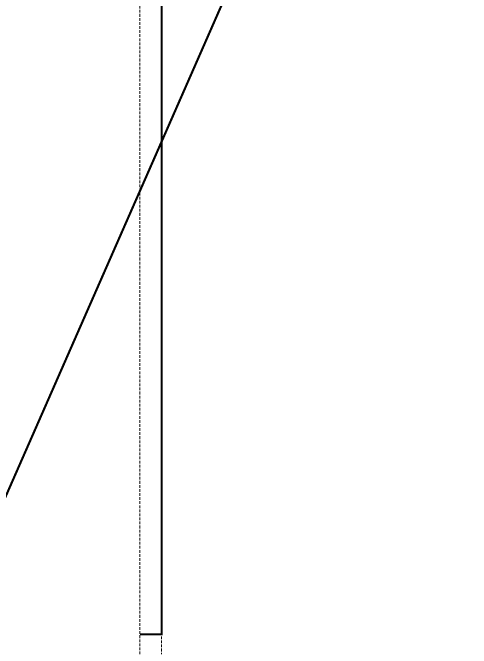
# Model space of a CAD drawing. Extents: x -1457 to 23780, y -2071 to 4205.
# Drawn here: x 7117.8 to 7160.1, y 1450.5 to 1509.2 of the extents above; entities that cross this region are included whole.
import ezdxf

# ---------------------------------------------------------------- set-up
doc = ezdxf.new("R2010")
doc.units = 0
doc.header["$MEASUREMENT"] = 0
doc.linetypes.add('HIDDEN', pattern=[0.375, 0.25, -0.125])
doc.layers.add('M-TEFRIS2-015', color=129, linetype='Continuous', lineweight=9)

msp = doc.modelspace()

# ---------------------------------------------------------------- linework, layer by layer
at = {"layer": 'M-TEFRIS2-015', "linetype": 'HIDDEN', "lineweight": 0}
for p, q in [((7129.5, 947.482), (7129.5, 1835)), ((7131.5, 1575), (7131.5, 1450))]:
    msp.add_line(p, q, dxfattribs=at)
at = {"layer": 'M-TEFRIS2-015', "linetype": 'HIDDEN', "lineweight": 0, "const_width": 0.2}
msp.add_lwpolyline([(7129.5, 979.758, -0.152644), (10705.5, 2076.188, -0.10573)], format="xyb", dxfattribs=at)
for points in [[(7129.5, 1572.818), (7131.5, 1572.818), (7131.5, 1451.818), (7129.5, 1451.818)], [(7113.76, 1456.923), (7158.307, 1558.362)]]:
    msp.add_lwpolyline(points, dxfattribs=at)

doc.saveas('drawing.dxf')
